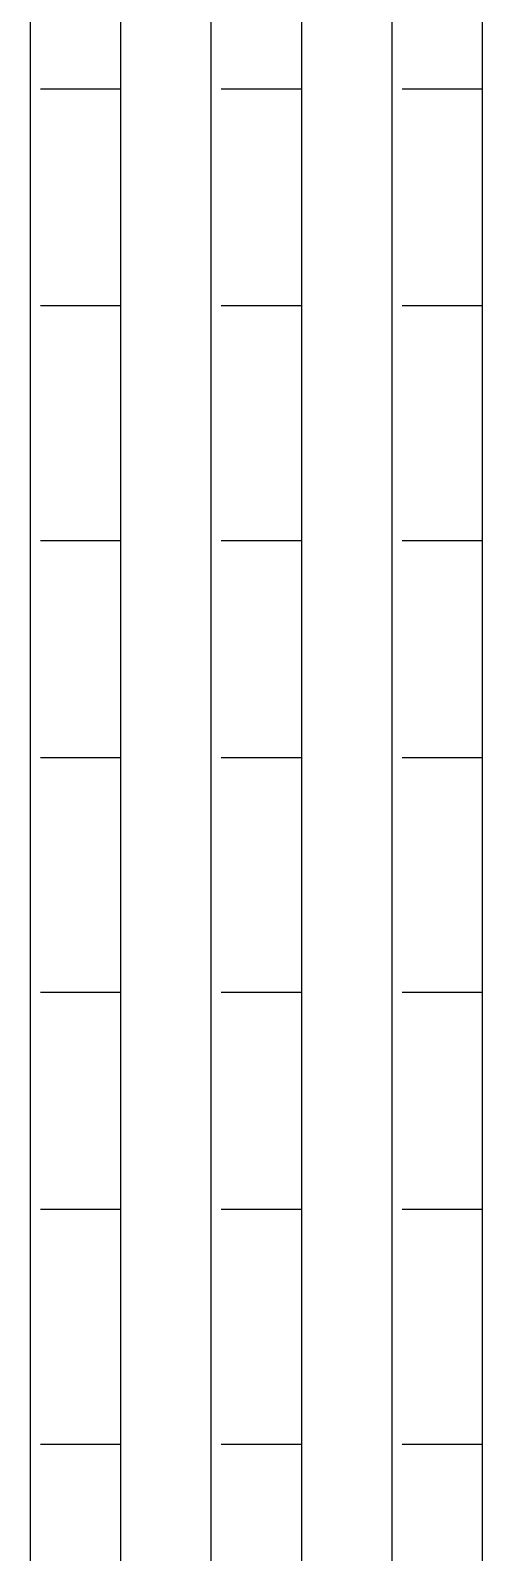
# Model space of a CAD drawing. Header units: millimetres. Extents: x -116965 to 323937, y 291661 to 566926.
# Drawn here: x -11904.1 to -11886.2, y 326087.2 to 326147.3 of the extents above; entities that cross this region are included whole.
import ezdxf

# ---------------------------------------------------------------- set-up
doc = ezdxf.new("R2010")
doc.units = ezdxf.units.MM
doc.linetypes.add('HIDDEN2', pattern=[4.7625, 3.175, -1.5875])
doc.layers.add('ALPHA', color=255, linetype='Continuous')
doc.layers.add('Pointille_Court', color=40, linetype='HIDDEN2', lineweight=25)

msp = doc.modelspace()

# ---------------------------------------------------------------- linework, layer by layer
at = {"layer": 'ALPHA'}
for p, q in [((-11904.086925, 326085.733233), (-11904.086925, 326149.661805)), ((-11900.515496, 326085.733233), (-11900.515496, 326149.661805)), ((-11896.944068, 326085.733233), (-11896.944068, 326149.661805)), ((-11893.372639, 326085.733233), (-11893.372639, 326149.661805)), ((-11889.801211, 326085.733233), (-11889.801211, 326149.661805)), ((-11886.229782, 326085.733233), (-11886.229782, 326149.661805))]:
    msp.add_line(p, q, dxfattribs=at)
at = {"layer": 'Pointille_Court'}
for p, q in [((-11900.515496, 326145.018947), (-11904.086925, 326145.018947)), ((-11893.372639, 326145.018947), (-11896.944068, 326145.018947)), ((-11886.229782, 326145.018947), (-11889.801211, 326145.018947)), ((-11900.515496, 326136.447519), (-11904.086925, 326136.447519)), ((-11893.372639, 326136.447519), (-11896.944068, 326136.447519)), ((-11886.229782, 326136.447519), (-11889.801211, 326136.447519)), ((-11900.515496, 326127.161805), (-11904.086925, 326127.161805)), ((-11893.372639, 326127.161805), (-11896.944068, 326127.161805)), ((-11886.229782, 326127.161805), (-11889.801211, 326127.161805)), ((-11900.515496, 326118.590376), (-11904.086925, 326118.590376)), ((-11893.372639, 326118.590376), (-11896.944068, 326118.590376)), ((-11886.229782, 326118.590376), (-11889.801211, 326118.590376)), ((-11900.515496, 326109.304662), (-11904.086925, 326109.304662)), ((-11893.372639, 326109.304662), (-11896.944068, 326109.304662)), ((-11886.229782, 326109.304662), (-11889.801211, 326109.304662)), ((-11900.515496, 326100.733233), (-11904.086925, 326100.733233)), ((-11893.372639, 326100.733233), (-11896.944068, 326100.733233)), ((-11886.229782, 326100.733233), (-11889.801211, 326100.733233)), ((-11900.515496, 326091.447519), (-11904.086925, 326091.447519)), ((-11893.372639, 326091.447519), (-11896.944068, 326091.447519)), ((-11886.229782, 326091.447519), (-11889.801211, 326091.447519))]:
    msp.add_line(p, q, dxfattribs=at)

doc.saveas('drawing.dxf')
